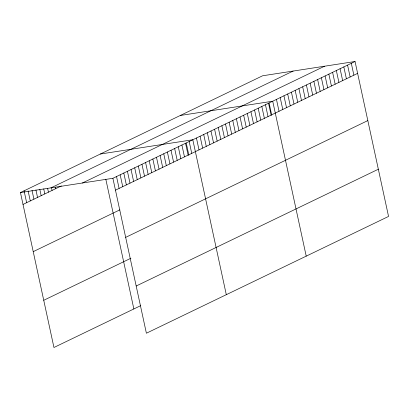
<?xml version="1.0" encoding="UTF-8"?>
<svg xmlns="http://www.w3.org/2000/svg" width="409" height="409" viewBox="0 0 409 409"><rect width="100%" height="100%" fill="white"/><g stroke="black" fill="none" stroke-linecap="round" stroke-linejoin="round"><path stroke-width="0.61" d="M140.604 305.697L53.947 347.492L20.45 192.562L262.609 75.777L355.053 61.508L388.55 216.438L146.391 333.223L112.899 178.298L355.053 61.508M50.956 187.859L293.115 71.069M23.016 204.434L61.416 185.911M82.388 183.007L324.547 66.217M115.461 190.165L357.619 73.375M33.221 251.642L119.878 209.848M125.67 237.373L367.829 120.583M43.737 300.283L130.916 258.237M136.187 286.014L378.345 169.224M180.272 115.481L272.721 101.217L306.218 256.141M100.363 154.024L192.808 139.76L226.305 294.684M20.45 192.562L112.899 178.298M351.311 63.313L353.877 75.179M347.568 65.118L350.135 76.984M343.826 66.923L346.392 78.789M340.084 68.727L342.65 80.593M336.341 70.532L338.908 82.403M332.599 72.337L335.165 84.208M328.856 74.141L331.423 86.013M325.114 75.951L327.681 87.817M321.372 77.756L323.938 89.622M317.629 79.561L320.196 91.427M313.887 81.365L316.454 93.232M310.145 83.17L312.711 95.036M306.402 84.975L308.969 96.841M302.66 86.78L305.226 98.646M298.918 88.584L301.484 100.45M295.175 90.389L297.742 102.255M291.433 92.194L293.999 104.06M287.691 93.998L290.257 105.865M283.948 95.803L286.515 107.669M280.206 97.608L282.772 109.474M276.464 99.413L279.03 111.279M269.086 102.971L271.653 114.837M268.575 103.38L271.193 115.481M265.456 104.719L268.023 116.591M261.821 106.473L264.388 118.339M258.191 108.227L260.758 120.093M254.556 109.975L257.123 121.846M250.927 111.729L253.493 123.595M247.297 113.482L249.858 125.348M243.662 115.231L246.228 127.102M240.032 116.984L242.593 128.85M236.397 118.738L238.963 130.604M232.767 120.486L235.328 132.352M229.132 122.24L231.698 134.106M225.502 123.993L228.064 135.86M221.867 125.742L224.434 137.608M218.237 127.496L220.799 139.362M214.602 129.249L217.169 141.115M210.972 130.998L213.539 142.864M207.337 132.751L209.904 144.617M203.708 134.505L206.274 146.371M200.073 136.253L202.639 148.119M196.443 138.007L199.009 149.873M189.178 141.509L191.744 153.375M186.243 143.089L188.861 155.19M185.543 143.262L188.109 155.129M181.913 145.016L184.479 156.882M178.278 146.765L180.844 158.631M174.648 148.518L177.215 160.384M171.013 150.272L173.58 162.138M167.383 152.02L169.95 163.886M163.748 153.774L166.315 165.64M160.118 155.527L162.685 167.393M156.483 157.276L159.05 169.142M152.854 159.029L155.42 170.896M149.219 160.783L151.785 172.649M145.589 162.531L148.155 174.398M141.954 164.285L144.52 176.151M138.324 166.039L140.89 177.905M134.694 167.787L137.255 179.653M131.059 169.541L133.625 181.407M127.429 171.289L129.99 183.16M123.794 173.043L126.361 184.909M120.164 174.796L122.726 186.662M116.529 176.545L119.096 188.416M105.808 179.208L133.855 308.948M55.435 187.414L55.706 188.667M51.401 187.296L52.076 190.415M47.633 188.421L48.441 192.169M43.727 188.922L44.811 193.922M39.826 189.428L41.176 195.671M35.926 189.929L37.546 197.424M32.025 190.43L33.911 199.178M28.119 190.937L30.281 200.926M24.08 190.814L26.646 202.68"/></g></svg>
